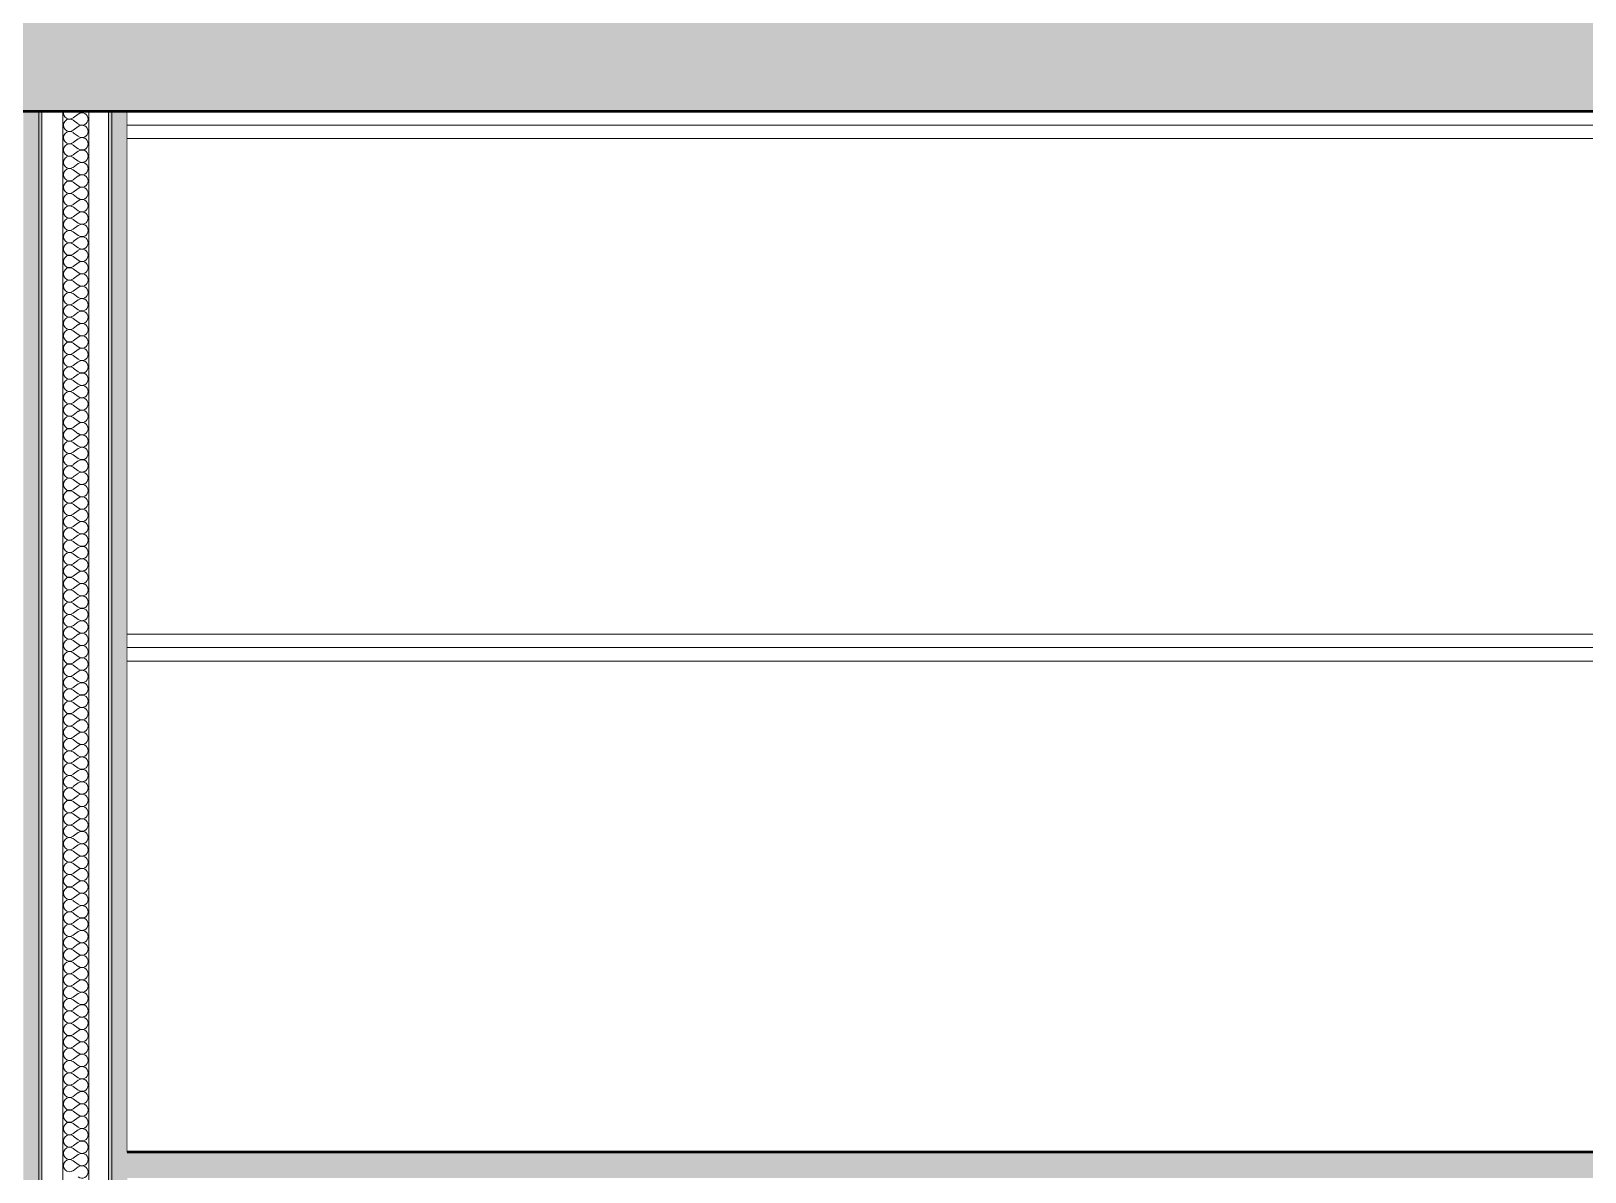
# Model space of a CAD drawing. Header units: millimetres. Extents: x -48147 to 1414029, y -496296 to 18123.
# Drawn here: x 1373690 to 1375184, y -484206 to -483109 of the extents above; entities that cross this region are included whole.
import ezdxf

# ---------------------------------------------------------------- set-up
doc = ezdxf.new("R2010")
doc.units = ezdxf.units.MM
doc.header["$MEASUREMENT"] = 0
doc.linetypes.add('Wipeout_Contour', pattern=[1000, 0, -1000])
for name, color, linetype in [('A-230-M_FLOOR.IFC Import', 7, 'Continuous'), ('New_A-20-M_Ceiling', 7, 'Continuous'), ('New_A-25-M_Wall_Int', 7, 'Continuous'), ('S-280-M_STRUCT_FRAME.IFC Import', 7, 'Continuous')]:
    doc.layers.add(name, color=color, linetype=linetype)
for name, color, linetype, lineweight, true_color in [('A-230-M_FLOOR.IFC Import_Pen_No__109', 7, 'Continuous', 15, 0xa6a6a6), ('A-230-M_FLOOR.IFC Import_Pen_No__29', 7, 'Continuous', 50, 0x2a2a2a), ('New_A-20-M_Ceiling_Pen_No__107', 7, 'Continuous', 15, 0xa6a6a6), ('New_A-20-M_Ceiling_Pen_No__29', 7, 'Continuous', 50, 0x2a2a2a), ('New_A-25-M_Wall_Int_Pen_No__107', 7, 'Continuous', 15, 0xa6a6a6)]:
    doc.layers.add(name, color=color, linetype=linetype, lineweight=lineweight, true_color=true_color)
doc.layers.add('New_A-25-M_Wall_Int_Pen_No__1', color=7, linetype='Continuous', lineweight=13)
doc.layers.add('S-280-M_STRUCT_FRAME.IFC Import_Pen_No__90', color=8, linetype='Continuous', lineweight=20)

# ---------------------------------------------------------------- blocks, each defined once
blk = doc.blocks.new('*X106', base_point=(1372879, -490836.7))
at = {"layer": 'New_A-25-M_Wall_Int_Pen_No__107', "linetype": 'Continuous'}
for p, q in [((1373730.9, -483192.7), (1373735.7, -483189.1)), ((1373730.9, -483195.1), (1373735.7, -483198.6)), ((1373730.9, -483204.6), (1373735.7, -483201)), ((1373730.9, -483207), (1373735.7, -483210.5)), ((1373730.9, -483216.5), (1373735.7, -483212.9)), ((1373730.9, -483218.9), (1373735.7, -483222.4)), ((1373730.9, -483228.4), (1373735.7, -483224.8)), ((1373730.9, -483230.8), (1373735.7, -483234.4)), ((1373730.9, -483240.3), (1373735.7, -483236.7)), ((1373730.9, -483242.7), (1373735.7, -483246.3)), ((1373730.9, -483252.2), (1373735.7, -483248.6)), ((1373730.9, -483254.6), (1373735.7, -483258.2)), ((1373730.9, -483264.1), (1373735.7, -483260.5)), ((1373730.9, -483266.5), (1373735.7, -483270.1)), ((1373730.9, -483276), (1373735.7, -483272.4)), ((1373730.9, -483278.4), (1373735.7, -483282)), ((1373730.9, -483287.9), (1373735.7, -483284.4)), ((1373730.9, -483290.3), (1373735.7, -483293.9)), ((1373730.9, -483299.8), (1373735.7, -483296.3)), ((1373730.9, -483302.2), (1373735.7, -483305.8)), ((1373730.9, -483311.7), (1373735.7, -483308.2)), ((1373730.9, -483314.1), (1373735.7, -483317.7)), ((1373730.9, -483323.6), (1373735.7, -483320.1)), ((1373730.9, -483326), (1373735.7, -483329.6)), ((1373730.9, -483335.5), (1373735.7, -483332)), ((1373730.9, -483337.9), (1373735.7, -483341.5)), ((1373730.9, -483347.4), (1373735.7, -483343.9)), ((1373730.9, -483349.8), (1373735.7, -483353.4)), ((1373730.9, -483359.4), (1373735.7, -483355.8)), ((1373730.9, -483361.7), (1373735.7, -483365.3)), ((1373730.9, -483371.3), (1373735.7, -483367.7)), ((1373730.9, -483373.6), (1373735.7, -483377.2)), ((1373730.9, -483383.2), (1373735.7, -483379.6)), ((1373730.9, -483385.5), (1373735.7, -483389.1)), ((1373730.9, -483395.1), (1373735.7, -483391.5)), ((1373730.9, -483397.4), (1373735.7, -483401)), ((1373730.9, -483407), (1373735.7, -483403.4)), ((1373730.9, -483409.4), (1373735.7, -483412.9)), ((1373730.9, -483418.9), (1373735.7, -483415.3)), ((1373730.9, -483421.3), (1373735.7, -483424.8)), ((1373730.9, -483430.8), (1373735.7, -483427.2)), ((1373730.9, -483433.2), (1373735.7, -483436.7)), ((1373730.9, -483442.7), (1373735.7, -483439.1)), ((1373730.9, -483445.1), (1373735.7, -483448.6)), ((1373730.9, -483454.6), (1373735.7, -483451)), ((1373730.9, -483457), (1373735.7, -483460.5)), ((1373730.9, -483466.5), (1373735.7, -483462.9)), ((1373730.9, -483468.9), (1373735.7, -483472.4)), ((1373730.9, -483478.4), (1373735.7, -483474.8)), ((1373730.9, -483480.8), (1373735.7, -483484.4)), ((1373730.9, -483490.3), (1373735.7, -483486.7)), ((1373730.9, -483492.7), (1373735.7, -483496.3)), ((1373730.9, -483502.2), (1373735.7, -483498.6)), ((1373730.9, -483504.6), (1373735.7, -483508.2)), ((1373730.9, -483514.1), (1373735.7, -483510.5)), ((1373730.9, -483516.5), (1373735.7, -483520.1)), ((1373730.9, -483526), (1373735.7, -483522.4)), ((1373730.9, -483528.4), (1373735.7, -483532)), ((1373730.9, -483537.9), (1373735.7, -483534.4)), ((1373730.9, -483540.3), (1373735.7, -483543.9)), ((1373730.9, -483549.8), (1373735.7, -483546.3)), ((1373730.9, -483552.2), (1373735.7, -483555.8)), ((1373730.9, -483561.7), (1373735.7, -483558.2)), ((1373730.9, -483564.1), (1373735.7, -483567.7)), ((1373730.9, -483573.6), (1373735.7, -483570.1)), ((1373730.9, -483576), (1373735.7, -483579.6)), ((1373730.9, -483585.5), (1373735.7, -483582)), ((1373730.9, -483587.9), (1373735.7, -483591.5)), ((1373730.9, -483597.4), (1373735.7, -483593.9)), ((1373730.9, -483599.8), (1373735.7, -483603.4)), ((1373730.9, -483609.4), (1373735.7, -483605.8)), ((1373730.9, -483611.7), (1373735.7, -483615.3)), ((1373730.9, -483621.3), (1373735.7, -483617.7)), ((1373730.9, -483623.6), (1373735.7, -483627.2)), ((1373730.9, -483633.2), (1373735.7, -483629.6)), ((1373730.9, -483635.5), (1373735.7, -483639.1)), ((1373730.9, -483645.1), (1373735.7, -483641.5)), ((1373730.9, -483647.4), (1373735.7, -483651)), ((1373730.9, -483657), (1373735.7, -483653.4)), ((1373730.9, -483659.4), (1373735.7, -483662.9)), ((1373730.9, -483668.9), (1373735.7, -483665.3)), ((1373730.9, -483671.3), (1373735.7, -483674.8)), ((1373730.9, -483680.8), (1373735.7, -483677.2)), ((1373730.9, -483683.2), (1373735.7, -483686.7)), ((1373730.9, -483692.7), (1373735.7, -483689.1)), ((1373730.9, -483695.1), (1373735.7, -483698.6)), ((1373730.9, -483704.6), (1373735.7, -483701)), ((1373730.9, -483707), (1373735.7, -483710.5)), ((1373730.9, -483716.5), (1373735.7, -483712.9)), ((1373730.9, -483718.9), (1373735.7, -483722.4)), ((1373730.9, -483728.4), (1373735.7, -483724.8)), ((1373730.9, -483730.8), (1373735.7, -483734.4)), ((1373730.9, -483740.3), (1373735.7, -483736.7)), ((1373730.9, -483742.7), (1373735.7, -483746.3)), ((1373730.9, -483752.2), (1373735.7, -483748.6)), ((1373730.9, -483754.6), (1373735.7, -483758.2)), ((1373730.9, -483764.1), (1373735.7, -483760.5)), ((1373730.9, -483766.5), (1373735.7, -483770.1)), ((1373730.9, -483776), (1373735.7, -483772.4)), ((1373730.9, -483778.4), (1373735.7, -483782)), ((1373730.9, -483787.9), (1373735.7, -483784.4)), ((1373730.9, -483790.3), (1373735.7, -483793.9)), ((1373730.9, -483799.8), (1373735.7, -483796.3)), ((1373730.9, -483802.2), (1373735.7, -483805.8)), ((1373730.9, -483811.7), (1373735.7, -483808.2)), ((1373730.9, -483814.1), (1373735.7, -483817.7)), ((1373730.9, -483823.6), (1373735.7, -483820.1)), ((1373730.9, -483826), (1373735.7, -483829.6)), ((1373730.9, -483835.5), (1373735.7, -483832)), ((1373730.9, -483837.9), (1373735.7, -483841.5)), ((1373730.9, -483847.4), (1373735.7, -483843.9)), ((1373730.9, -483849.8), (1373735.7, -483853.4)), ((1373730.9, -483859.4), (1373735.7, -483855.8)), ((1373730.9, -483861.7), (1373735.7, -483865.3)), ((1373730.9, -483871.3), (1373735.7, -483867.7)), ((1373730.9, -483873.6), (1373735.7, -483877.2)), ((1373730.9, -483883.2), (1373735.7, -483879.6)), ((1373730.9, -483885.5), (1373735.7, -483889.1)), ((1373730.9, -483895.1), (1373735.7, -483891.5)), ((1373730.9, -483897.4), (1373735.7, -483901)), ((1373730.9, -483907), (1373735.7, -483903.4)), ((1373730.9, -483909.4), (1373735.7, -483912.9)), ((1373730.9, -483918.9), (1373735.7, -483915.3)), ((1373730.9, -483921.3), (1373735.7, -483924.8)), ((1373730.9, -483930.8), (1373735.7, -483927.2)), ((1373730.9, -483933.2), (1373735.7, -483936.7)), ((1373730.9, -483942.7), (1373735.7, -483939.1)), ((1373730.9, -483945.1), (1373735.7, -483948.6)), ((1373730.9, -483954.6), (1373735.7, -483951)), ((1373730.9, -483957), (1373735.7, -483960.5)), ((1373730.9, -483966.5), (1373735.7, -483962.9)), ((1373730.9, -483968.9), (1373735.7, -483972.4)), ((1373730.9, -483978.4), (1373735.7, -483974.8)), ((1373730.9, -483980.8), (1373735.7, -483984.4)), ((1373730.9, -483990.3), (1373735.7, -483986.7)), ((1373730.9, -483992.7), (1373735.7, -483996.3)), ((1373730.9, -484002.2), (1373735.7, -483998.6)), ((1373730.9, -484004.6), (1373735.7, -484008.2)), ((1373730.9, -484014.1), (1373735.7, -484010.5)), ((1373730.9, -484016.5), (1373735.7, -484020.1)), ((1373730.9, -484026), (1373735.7, -484022.4)), ((1373730.9, -484028.4), (1373735.7, -484032)), ((1373730.9, -484037.9), (1373735.7, -484034.4)), ((1373730.9, -484040.3), (1373735.7, -484043.9)), ((1373730.9, -484049.8), (1373735.7, -484046.3)), ((1373730.9, -484052.2), (1373735.7, -484055.8)), ((1373730.9, -484061.7), (1373735.7, -484058.2)), ((1373730.9, -484064.1), (1373735.7, -484067.7)), ((1373730.9, -484073.6), (1373735.7, -484070.1)), ((1373730.9, -484076), (1373735.7, -484079.6)), ((1373730.9, -484085.5), (1373735.7, -484082)), ((1373730.9, -484087.9), (1373735.7, -484091.5)), ((1373730.9, -484097.4), (1373735.7, -484093.9)), ((1373730.9, -484099.8), (1373735.7, -484103.4)), ((1373730.9, -484109.4), (1373735.7, -484105.8)), ((1373730.9, -484111.7), (1373735.7, -484115.3)), ((1373730.9, -484121.3), (1373735.7, -484117.7)), ((1373730.9, -484123.6), (1373735.7, -484127.2)), ((1373730.9, -484133.2), (1373735.7, -484129.6)), ((1373730.9, -484135.5), (1373735.7, -484139.1)), ((1373730.9, -484145.1), (1373735.7, -484141.5)), ((1373730.9, -484147.4), (1373735.7, -484151)), ((1373730.9, -484157), (1373735.7, -484153.4)), ((1373730.9, -484159.4), (1373735.7, -484162.9)), ((1373730.9, -484168.9), (1373735.7, -484165.3)), ((1373730.9, -484171.3), (1373735.7, -484174.8)), ((1373730.9, -484180.8), (1373735.7, -484177.2)), ((1373730.9, -484183.2), (1373735.7, -484186.7)), ((1373730.9, -484192.7), (1373735.7, -484189.1)), ((1373730.9, -484195.1), (1373735.7, -484198.6)), ((1373730.9, -484204.6), (1373735.7, -484201))]:
    blk.add_line(p, q, dxfattribs=at)
for centre, start, end in [((1373727.4, -483187.9), 168.463, 306.8699), ((1373739.3, -483182), 233.1301, 0), ((1373739.3, -483182), 233.1301, 306.8699), ((1373739.3, -483193.9), 0, 126.8699), ((1373727.4, -483199.8), 53.1301, 306.8699), ((1373739.3, -483193.9), 233.1301, 0), ((1373739.3, -483205.8), 0, 126.8699), ((1373727.4, -483211.7), 53.1301, 306.8699), ((1373727.4, -483223.6), 53.1301, 306.8699), ((1373739.3, -483205.8), 233.1301, 0), ((1373739.3, -483217.7), 0, 126.8699), ((1373739.3, -483217.7), 233.1301, 0), ((1373727.4, -483235.5), 53.1301, 306.8699), ((1373739.3, -483229.6), 0, 126.8699), ((1373739.3, -483229.6), 233.1301, 0), ((1373727.4, -483247.4), 53.1301, 306.8699), ((1373739.3, -483241.5), 0, 126.8699), ((1373739.3, -483241.5), 233.1301, 0), ((1373739.3, -483253.4), 0, 126.8699), ((1373727.4, -483259.4), 53.1301, 306.8699), ((1373739.3, -483253.4), 233.1301, 0), ((1373739.3, -483265.3), 0, 126.8699), ((1373727.4, -483271.3), 53.1301, 306.8699), ((1373727.4, -483283.2), 53.1301, 306.8699), ((1373739.3, -483265.3), 233.1301, 0), ((1373739.3, -483277.2), 0, 126.8699), ((1373739.3, -483277.2), 233.1301, 0), ((1373727.4, -483295.1), 53.1301, 306.8699), ((1373739.3, -483289.1), 0, 126.8699), ((1373739.3, -483289.1), 233.1301, 0), ((1373727.4, -483307), 53.1301, 306.8699), ((1373739.3, -483301), 0, 126.8699), ((1373739.3, -483301), 233.1301, 0), ((1373739.3, -483312.9), 0, 126.8699), ((1373727.4, -483318.9), 53.1301, 306.8699), ((1373727.4, -483330.8), 53.1301, 306.8699), ((1373739.3, -483312.9), 233.1301, 0), ((1373739.3, -483324.8), 0, 126.8699), ((1373739.3, -483324.8), 233.1301, 0), ((1373727.4, -483342.7), 53.1301, 306.8699), ((1373739.3, -483336.7), 0, 126.8699), ((1373739.3, -483336.7), 233.1301, 0), ((1373727.4, -483354.6), 53.1301, 306.8699), ((1373739.3, -483348.6), 0, 126.8699), ((1373739.3, -483348.6), 233.1301, 0), ((1373739.3, -483360.5), 0, 126.8699), ((1373727.4, -483366.5), 53.1301, 306.8699), ((1373739.3, -483360.5), 233.1301, 0), ((1373739.3, -483372.4), 0, 126.8699), ((1373727.4, -483378.4), 53.1301, 306.8699), ((1373727.4, -483390.3), 53.1301, 306.8699), ((1373739.3, -483372.4), 233.1301, 0), ((1373739.3, -483384.4), 0, 126.8699), ((1373739.3, -483384.4), 233.1301, 0), ((1373727.4, -483402.2), 53.1301, 306.8699), ((1373739.3, -483396.3), 0, 126.8699), ((1373739.3, -483396.3), 233.1301, 0), ((1373727.4, -483414.1), 53.1301, 306.8699), ((1373739.3, -483408.2), 0, 126.8699), ((1373739.3, -483408.2), 233.1301, 0), ((1373739.3, -483420.1), 0, 126.8699), ((1373727.4, -483426), 53.1301, 306.8699), ((1373739.3, -483420.1), 233.1301, 0), ((1373739.3, -483432), 0, 126.8699), ((1373727.4, -483437.9), 53.1301, 306.8699), ((1373727.4, -483449.8), 53.1301, 306.8699), ((1373739.3, -483432), 233.1301, 0), ((1373739.3, -483443.9), 0, 126.8699), ((1373739.3, -483443.9), 233.1301, 0), ((1373727.4, -483461.7), 53.1301, 306.8699), ((1373739.3, -483455.8), 0, 126.8699), ((1373739.3, -483455.8), 233.1301, 0), ((1373727.4, -483473.6), 53.1301, 306.8699), ((1373739.3, -483467.7), 0, 126.8699), ((1373739.3, -483467.7), 233.1301, 0), ((1373739.3, -483479.6), 0, 126.8699), ((1373727.4, -483485.5), 53.1301, 306.8699), ((1373739.3, -483479.6), 233.1301, 0), ((1373739.3, -483491.5), 0, 126.8699), ((1373727.4, -483497.4), 53.1301, 306.8699), ((1373727.4, -483509.4), 53.1301, 306.8699), ((1373739.3, -483491.5), 233.1301, 0), ((1373739.3, -483503.4), 0, 126.8699), ((1373739.3, -483503.4), 233.1301, 0), ((1373727.4, -483521.3), 53.1301, 306.8699), ((1373739.3, -483515.3), 0, 126.8699), ((1373739.3, -483515.3), 233.1301, 0), ((1373727.4, -483533.2), 53.1301, 306.8699), ((1373739.3, -483527.2), 0, 126.8699), ((1373739.3, -483527.2), 233.1301, 0), ((1373739.3, -483539.1), 0, 126.8699), ((1373727.4, -483545.1), 53.1301, 306.8699), ((1373739.3, -483539.1), 233.1301, 0), ((1373739.3, -483551), 0, 126.8699), ((1373727.4, -483557), 53.1301, 306.8699), ((1373727.4, -483568.9), 53.1301, 306.8699), ((1373739.3, -483551), 233.1301, 0), ((1373739.3, -483562.9), 0, 126.8699), ((1373739.3, -483562.9), 233.1301, 0), ((1373727.4, -483580.8), 53.1301, 306.8699), ((1373739.3, -483574.8), 0, 126.8699), ((1373739.3, -483574.8), 233.1301, 0), ((1373727.4, -483592.7), 53.1301, 306.8699), ((1373739.3, -483586.7), 0, 126.8699), ((1373739.3, -483586.7), 233.1301, 0), ((1373739.3, -483598.6), 0, 126.8699), ((1373727.4, -483604.6), 53.1301, 306.8699), ((1373739.3, -483598.6), 233.1301, 0), ((1373739.3, -483610.5), 0, 126.8699), ((1373727.4, -483616.5), 53.1301, 306.8699), ((1373727.4, -483628.4), 53.1301, 306.8699), ((1373739.3, -483610.5), 233.1301, 0), ((1373739.3, -483622.4), 0, 126.8699), ((1373739.3, -483622.4), 233.1301, 0), ((1373727.4, -483640.3), 53.1301, 306.8699), ((1373739.3, -483634.4), 0, 126.8699), ((1373739.3, -483634.4), 233.1301, 0), ((1373727.4, -483652.2), 53.1301, 306.8699), ((1373739.3, -483646.3), 0, 126.8699), ((1373739.3, -483646.3), 233.1301, 0), ((1373739.3, -483658.2), 0, 126.8699), ((1373727.4, -483664.1), 53.1301, 306.8699), ((1373739.3, -483658.2), 233.1301, 0), ((1373739.3, -483670.1), 0, 126.8699), ((1373727.4, -483676), 53.1301, 306.8699), ((1373727.4, -483687.9), 53.1301, 306.8699), ((1373739.3, -483670.1), 233.1301, 0), ((1373739.3, -483682), 0, 126.8699), ((1373739.3, -483682), 233.1301, 0), ((1373727.4, -483699.8), 53.1301, 306.8699), ((1373739.3, -483693.9), 0, 126.8699), ((1373739.3, -483693.9), 233.1301, 0), ((1373727.4, -483711.7), 53.1301, 306.8699), ((1373739.3, -483705.8), 0, 126.8699), ((1373739.3, -483705.8), 233.1301, 0), ((1373739.3, -483717.7), 0, 126.8699), ((1373727.4, -483723.6), 53.1301, 306.8699), ((1373739.3, -483717.7), 233.1301, 0), ((1373739.3, -483729.6), 0, 126.8699), ((1373727.4, -483735.5), 53.1301, 306.8699), ((1373727.4, -483747.4), 53.1301, 306.8699), ((1373739.3, -483729.6), 233.1301, 0), ((1373739.3, -483741.5), 0, 126.8699), ((1373739.3, -483741.5), 233.1301, 0), ((1373727.4, -483759.4), 53.1301, 306.8699), ((1373739.3, -483753.4), 0, 126.8699), ((1373739.3, -483753.4), 233.1301, 0), ((1373727.4, -483771.3), 53.1301, 306.8699), ((1373739.3, -483765.3), 0, 126.8699), ((1373739.3, -483765.3), 233.1301, 0), ((1373739.3, -483777.2), 0, 126.8699), ((1373727.4, -483783.2), 53.1301, 306.8699), ((1373739.3, -483777.2), 233.1301, 0), ((1373739.3, -483789.1), 0, 126.8699), ((1373727.4, -483795.1), 53.1301, 306.8699), ((1373727.4, -483807), 53.1301, 306.8699), ((1373739.3, -483789.1), 233.1301, 0), ((1373739.3, -483801), 0, 126.8699), ((1373739.3, -483801), 233.1301, 0), ((1373727.4, -483818.9), 53.1301, 306.8699), ((1373739.3, -483812.9), 0, 126.8699), ((1373739.3, -483812.9), 233.1301, 0), ((1373727.4, -483830.8), 53.1301, 306.8699), ((1373739.3, -483824.8), 0, 126.8699), ((1373739.3, -483824.8), 233.1301, 0), ((1373739.3, -483836.7), 0, 126.8699), ((1373727.4, -483842.7), 53.1301, 306.8699), ((1373739.3, -483836.7), 233.1301, 0), ((1373739.3, -483848.6), 0, 126.8699), ((1373727.4, -483854.6), 53.1301, 306.8699), ((1373727.4, -483866.5), 53.1301, 306.8699), ((1373739.3, -483848.6), 233.1301, 0), ((1373739.3, -483860.5), 0, 126.8699), ((1373739.3, -483860.5), 233.1301, 0), ((1373727.4, -483878.4), 53.1301, 306.8699), ((1373739.3, -483872.4), 0, 126.8699), ((1373739.3, -483872.4), 233.1301, 0), ((1373727.4, -483890.3), 53.1301, 306.8699), ((1373739.3, -483884.4), 0, 126.8699), ((1373739.3, -483884.4), 233.1301, 0), ((1373739.3, -483896.3), 0, 126.8699), ((1373727.4, -483902.2), 53.1301, 306.8699), ((1373739.3, -483896.3), 233.1301, 0), ((1373739.3, -483908.2), 0, 126.8699), ((1373727.4, -483914.1), 53.1301, 306.8699), ((1373727.4, -483926), 53.1301, 306.8699), ((1373739.3, -483908.2), 233.1301, 0), ((1373739.3, -483920.1), 0, 126.8699), ((1373739.3, -483920.1), 233.1301, 0), ((1373727.4, -483937.9), 53.1301, 306.8699), ((1373739.3, -483932), 0, 126.8699), ((1373739.3, -483932), 233.1301, 0), ((1373727.4, -483949.8), 53.1301, 306.8699), ((1373739.3, -483943.9), 0, 126.8699), ((1373739.3, -483943.9), 233.1301, 0), ((1373739.3, -483955.8), 0, 126.8699), ((1373727.4, -483961.7), 53.1301, 306.8699), ((1373739.3, -483955.8), 233.1301, 0), ((1373739.3, -483967.7), 0, 126.8699), ((1373727.4, -483973.6), 53.1301, 306.8699), ((1373727.4, -483985.5), 53.1301, 306.8699), ((1373739.3, -483967.7), 233.1301, 0), ((1373739.3, -483979.6), 0, 126.8699), ((1373739.3, -483979.6), 233.1301, 0), ((1373727.4, -483997.4), 53.1301, 306.8699), ((1373739.3, -483991.5), 0, 126.8699), ((1373739.3, -483991.5), 233.1301, 0), ((1373727.4, -484009.4), 53.1301, 306.8699), ((1373739.3, -484003.4), 0, 126.8699), ((1373739.3, -484003.4), 233.1301, 0), ((1373739.3, -484015.3), 0, 126.8699), ((1373727.4, -484021.3), 53.1301, 306.8699), ((1373739.3, -484015.3), 233.1301, 0), ((1373739.3, -484027.2), 0, 126.8699), ((1373727.4, -484033.2), 53.1301, 306.8699), ((1373727.4, -484045.1), 53.1301, 306.8699), ((1373739.3, -484027.2), 233.1301, 0), ((1373739.3, -484039.1), 0, 126.8699), ((1373739.3, -484039.1), 233.1301, 0), ((1373727.4, -484057), 53.1301, 306.8699), ((1373739.3, -484051), 0, 126.8699), ((1373739.3, -484051), 233.1301, 0), ((1373727.4, -484068.9), 53.1301, 306.8699), ((1373739.3, -484062.9), 0, 126.8699), ((1373739.3, -484062.9), 233.1301, 0), ((1373739.3, -484074.8), 0, 126.8699), ((1373727.4, -484080.8), 53.1301, 306.8699), ((1373727.4, -484092.7), 53.1301, 306.8699), ((1373739.3, -484074.8), 233.1301, 0), ((1373739.3, -484086.7), 0, 126.8699), ((1373739.3, -484086.7), 233.1301, 0), ((1373727.4, -484104.6), 53.1301, 306.8699), ((1373739.3, -484098.6), 0, 126.8699), ((1373739.3, -484098.6), 233.1301, 0), ((1373727.4, -484116.5), 53.1301, 306.8699), ((1373739.3, -484110.5), 0, 126.8699), ((1373739.3, -484110.5), 233.1301, 0), ((1373739.3, -484122.4), 0, 126.8699), ((1373727.4, -484128.4), 53.1301, 306.8699), ((1373739.3, -484122.4), 233.1301, 0), ((1373739.3, -484134.4), 0, 126.8699), ((1373727.4, -484140.3), 53.1301, 306.8699), ((1373727.4, -484152.2), 53.1301, 306.8699), ((1373739.3, -484134.4), 233.1301, 0), ((1373739.3, -484146.3), 0, 126.8699), ((1373739.3, -484146.3), 233.1301, 0), ((1373727.4, -484164.1), 53.1301, 306.8699), ((1373739.3, -484158.2), 0, 126.8699), ((1373739.3, -484158.2), 233.1301, 0), ((1373727.4, -484176), 53.1301, 306.8699), ((1373739.3, -484170.1), 0, 126.8699), ((1373739.3, -484170.1), 233.1301, 0), ((1373739.3, -484182), 0, 126.8699), ((1373727.4, -484187.9), 53.1301, 306.8699), ((1373739.3, -484182), 233.1301, 0), ((1373739.3, -484193.9), 0, 126.8699), ((1373727.4, -484199.8), 53.1301, 306.8699), ((1373739.3, -484193.9), 233.1301, 0), ((1373739.3, -484205.8), 0, 126.8699), ((1373739.3, -484205.8), 233.1301, 0)]:
    blk.add_arc(centre, 5.95, start, end, dxfattribs=at)
blk = doc.blocks.new('Section Elem_85_2', base_point=(1372879, -490836.7))
at = {"layer": 'New_A-25-M_Wall_Int_Pen_No__107', "linetype": 'Continuous'}
blk.add_hatch(color=256, dxfattribs=at).paths.add_polyline_path([(1373697.8, -483186.7), (1373682.8, -483186.7), (1373682.8, -487086.7), (1373697.8, -487086.7)])
at = {"layer": 'New_A-25-M_Wall_Int_Pen_No__107', "linetype": 'Continuous', "lineweight": 0, "true_color": 0x535353}
blk.add_hatch(color=251, dxfattribs=at).paths.add_polyline_path([(1373700.8, -483186.7), (1373697.8, -483186.7), (1373697.8, -487086.7), (1373700.8, -487086.7)])
at = {"layer": 'New_A-25-M_Wall_Int_Pen_No__1', "linetype": 'Continuous'}
blk.add_line((1373782.8, -483186.7), (1373782.8, -484186.7), dxfattribs=at)
at = {"color": 254, "linetype": 'Wipeout_Contour', "lineweight": 0, "ltscale": 5827441.907583813}
blk.add_wipeout([(1373720.8, -483186.7), (1373700.8, -483186.7), (1373700.8, -487086.7), (1373720.8, -487086.7)], dxfattribs=at).dxf.layer = 'New_A-25-M_Wall_Int'
at = {"layer": 'New_A-25-M_Wall_Int_Pen_No__1', "linetype": 'Continuous'}
for p, q in [((1373697.8, -483186.7), (1373697.8, -487086.7)), ((1373700.8, -483186.7), (1373700.8, -487086.7))]:
    blk.add_line(p, q, dxfattribs=at)
at = {"color": 254, "linetype": 'Wipeout_Contour', "lineweight": 0, "ltscale": 5827526.770977857}
blk.add_wipeout([(1373745.8, -483186.7), (1373720.8, -483186.7), (1373720.8, -487086.7), (1373745.8, -487086.7)], dxfattribs=at).dxf.layer = 'New_A-25-M_Wall_Int'
at = {"layer": 'New_A-25-M_Wall_Int_Pen_No__1', "linetype": 'Continuous'}
blk.add_line((1373720.8, -483186.7), (1373720.8, -487086.7), dxfattribs=at)
at = {"layer": 'New_A-25-M_Wall_Int'}
blk.add_blockref('*X106', (1372879, -490836.7), dxfattribs=at)
at = {"color": 254, "linetype": 'Wipeout_Contour', "lineweight": 0, "ltscale": 5827609.748646962}
blk.add_wipeout([(1373764.8, -483186.7), (1373745.8, -483186.7), (1373745.8, -487086.7), (1373764.8, -487086.7)], dxfattribs=at).dxf.layer = 'New_A-25-M_Wall_Int'
at = {"layer": 'New_A-25-M_Wall_Int_Pen_No__107', "linetype": 'Continuous', "lineweight": 0, "true_color": 0x535353}
blk.add_hatch(color=251, dxfattribs=at).paths.add_polyline_path([(1373767.8, -483186.7), (1373764.8, -483186.7), (1373764.8, -487086.7), (1373767.8, -487086.7)])
at = {"layer": 'New_A-25-M_Wall_Int_Pen_No__107', "linetype": 'Continuous'}
blk.add_hatch(color=256, dxfattribs=at).paths.add_polyline_path([(1373782.8, -483186.7), (1373767.8, -483186.7), (1373767.8, -487086.7), (1373782.8, -487086.7)])
at = {"layer": 'New_A-25-M_Wall_Int_Pen_No__1', "linetype": 'Continuous'}
for p, q in [((1373745.8, -483186.7), (1373745.8, -487086.7)), ((1373764.8, -483186.7), (1373764.8, -487086.7)), ((1373767.8, -483186.7), (1373767.8, -487086.7))]:
    blk.add_line(p, q, dxfattribs=at)
blk = doc.blocks.new('Section Elem_237_2', base_point=(1372879, -490836.7))
at = {"color": 254, "linetype": 'Wipeout_Contour', "lineweight": 0, "ltscale": 5832271.567035528}
blk.add_wipeout([(1377037.6, -483715), (1373782.8, -483715), (1373782.8, -484186.7), (1377037.6, -484186.7)], dxfattribs=at).dxf.layer = 'New_A-25-M_Wall_Int'
blk = doc.blocks.new('Section Elem_345_2', base_point=(1372879, -490836.7))
at = {"layer": 'New_A-20-M_Ceiling_Pen_No__107', "linetype": 'Continuous'}
blk.add_hatch(color=256, dxfattribs=at).paths.add_polyline_path([(1373782.8, -484186.7), (1373782.8, -484211.7), (1379533.1, -484211.7), (1379533.1, -484186.7)])
at = {"layer": 'New_A-20-M_Ceiling_Pen_No__29', "linetype": 'Continuous'}
blk.add_line((1379518.1, -484186.7), (1373782.8, -484186.7), dxfattribs=at)
blk = doc.blocks.new('Section Elem_501_2', base_point=(1372879, -490836.7))
at = {"color": 254, "linetype": 'Wipeout_Contour', "lineweight": 0, "ltscale": 5831994.387221782}
blk.add_wipeout([(1373782.8, -483715), (1377061.2, -483715), (1377061.2, -483701.8), (1373782.8, -483701.8)], dxfattribs=at).dxf.layer = 'S-280-M_STRUCT_FRAME.IFC Import'
at = {"layer": 'S-280-M_STRUCT_FRAME.IFC Import_Pen_No__90', "linetype": 'Continuous'}
blk.add_line((1373782.8, -483715), (1377061.3, -483715), dxfattribs=at)
at = {"color": 254, "linetype": 'Wipeout_Contour', "lineweight": 0, "ltscale": 5831940.333174082}
blk.add_wipeout([(1373782.8, -483698.1), (1373782.8, -483701.8), (1377039, -483701.8), (1377038.1, -483698.1)], dxfattribs=at).dxf.layer = 'S-280-M_STRUCT_FRAME.IFC Import'
at = {"color": 254, "linetype": 'Wipeout_Contour', "lineweight": 0, "ltscale": 5831930.721073174}
blk.add_wipeout([(1377037.7, -483689.1), (1373782.8, -483689.1), (1373782.8, -483698.1), (1377038.1, -483698.1)], dxfattribs=at).dxf.layer = 'S-280-M_STRUCT_FRAME.IFC Import'
at = {"layer": 'S-280-M_STRUCT_FRAME.IFC Import_Pen_No__90', "linetype": 'Continuous'}
blk.add_line((1373782.8, -483701.8), (1377061.3, -483701.8), dxfattribs=at)
at = {"color": 254, "linetype": 'Wipeout_Contour', "lineweight": 0, "ltscale": 5831608.393183512}
blk.add_wipeout([(1377037.7, -483212.6), (1373782.8, -483212.6), (1373782.8, -483689.1), (1377037.7, -483689.1)], dxfattribs=at).dxf.layer = 'S-280-M_STRUCT_FRAME.IFC Import'
at = {"layer": 'S-280-M_STRUCT_FRAME.IFC Import_Pen_No__90', "linetype": 'Continuous'}
blk.add_line((1373782.8, -483689.1), (1377037.7, -483689.1), dxfattribs=at)
at = {"color": 254, "linetype": 'Wipeout_Contour', "lineweight": 0, "ltscale": 5831286.765335388}
blk.add_wipeout([(1377038.1, -483203.7), (1373782.8, -483203.7), (1373782.8, -483212.6), (1377037.7, -483212.6)], dxfattribs=at).dxf.layer = 'S-280-M_STRUCT_FRAME.IFC Import'
at = {"layer": 'S-280-M_STRUCT_FRAME.IFC Import_Pen_No__90', "linetype": 'Continuous'}
blk.add_line((1373782.8, -483212.6), (1377037.7, -483212.6), dxfattribs=at)
at = {"color": 254, "linetype": 'Wipeout_Contour', "lineweight": 0, "ltscale": 5831279.53163854}
blk.add_wipeout([(1377039, -483199.9), (1373782.8, -483199.9), (1373782.8, -483203.7), (1377038.1, -483203.7)], dxfattribs=at).dxf.layer = 'S-280-M_STRUCT_FRAME.IFC Import'
at = {"color": 254, "linetype": 'Wipeout_Contour', "lineweight": 0, "ltscale": 5831311.148183303}
blk.add_wipeout([(1373782.8, -483199.9), (1377061.2, -483199.9), (1377061.2, -483186.7), (1373782.8, -483186.7)], dxfattribs=at).dxf.layer = 'S-280-M_STRUCT_FRAME.IFC Import'
at = {"layer": 'S-280-M_STRUCT_FRAME.IFC Import_Pen_No__90', "linetype": 'Continuous'}
blk.add_line((1373782.8, -483199.9), (1377061.3, -483199.9), dxfattribs=at)
blk = doc.blocks.new('Section Elem_733_2', base_point=(1372879, -490836.7))
at = {"color": 254, "linetype": 'Wipeout_Contour', "lineweight": 0, "ltscale": 5859149.695969879}
blk.add_wipeout([(1360553.8, -483186.7), (1405057.4, -483186.7), (1405057.4, -483036.7), (1360553.8, -483036.7)], dxfattribs=at).dxf.layer = 'A-230-M_FLOOR.IFC Import'
at = {"layer": 'A-230-M_FLOOR.IFC Import_Pen_No__109', "linetype": 'Continuous'}
h = blk.add_hatch(dxfattribs=at)
h.set_pattern_fill('Lightweight_Concrete_0002', color=256, style=0, pattern_type=2)
h.set_pattern_definition([(0, (1372879, -490836.73), (0, 389.7114), [24.375, -200.625]), (0, (1372991.5, -490641.88), (0, 389.7114), [24.375, -200.625]), (60, (1372879, -490836.73), (-337.5, 194.8557), [24.375, -200.625]), (60, (1373104, -490836.73), (-337.5, 194.8557), [24.375, -200.625]), (120, (1372903.37, -490836.73), (337.5, 194.8557), [24.375, -200.625]), (120, (1373128.37, -490836.73), (337.5, 194.8557), [24.375, -200.625]), (0, (1372878.996, -490799.23), (0, 75), [0, -75, 0, -112.5]), (45, (1372916.496, -490799.23), (-53.03301, 53.03301), [0, -56.25, 0, -93.75])])
h.paths.add_polyline_path([(1360553.8, -483186.7), (1405057.4, -483186.7), (1405057.4, -483036.7), (1360553.8, -483036.7)])
at = {"layer": 'A-230-M_FLOOR.IFC Import_Pen_No__29', "linetype": 'Continuous'}
blk.add_line((1377211.6, -483186.7), (1373782.8, -483186.7), dxfattribs=at)
at = {"layer": 'A-230-M_FLOOR.IFC Import_Pen_No__29', "linetype": 'Continuous', "flags": 128}
blk.add_lwpolyline([(1373782.8, -483186.7), (1373767.8, -483186.7), (1373764.8, -483186.7), (1373745.8, -483186.7), (1373720.8, -483186.7), (1373700.8, -483186.7), (1373697.8, -483186.7), (1373682.8, -483186.7)], dxfattribs=at)

msp = doc.modelspace()

# ---------------------------------------------------------------- block references
at = {"layer": 'New_A-25-M_Wall_Int'}
msp.add_blockref('Section Elem_85_2', (1372879, -490836.7), dxfattribs=at)

# ---------------------------------------------------------------- next in the draw order: block references
msp.add_blockref('Section Elem_237_2', (1372879, -490836.7), dxfattribs=at)

# ---------------------------------------------------------------- next in the draw order: block references
at = {"layer": 'New_A-20-M_Ceiling'}
msp.add_blockref('Section Elem_345_2', (1372879, -490836.7), dxfattribs=at)
at = {"layer": 'S-280-M_STRUCT_FRAME.IFC Import'}
msp.add_blockref('Section Elem_501_2', (1372879, -490836.7), dxfattribs=at)

# ---------------------------------------------------------------- next in the draw order: block references
at = {"layer": 'A-230-M_FLOOR.IFC Import'}
msp.add_blockref('Section Elem_733_2', (1372879, -490836.7), dxfattribs=at)

doc.saveas('drawing.dxf')
